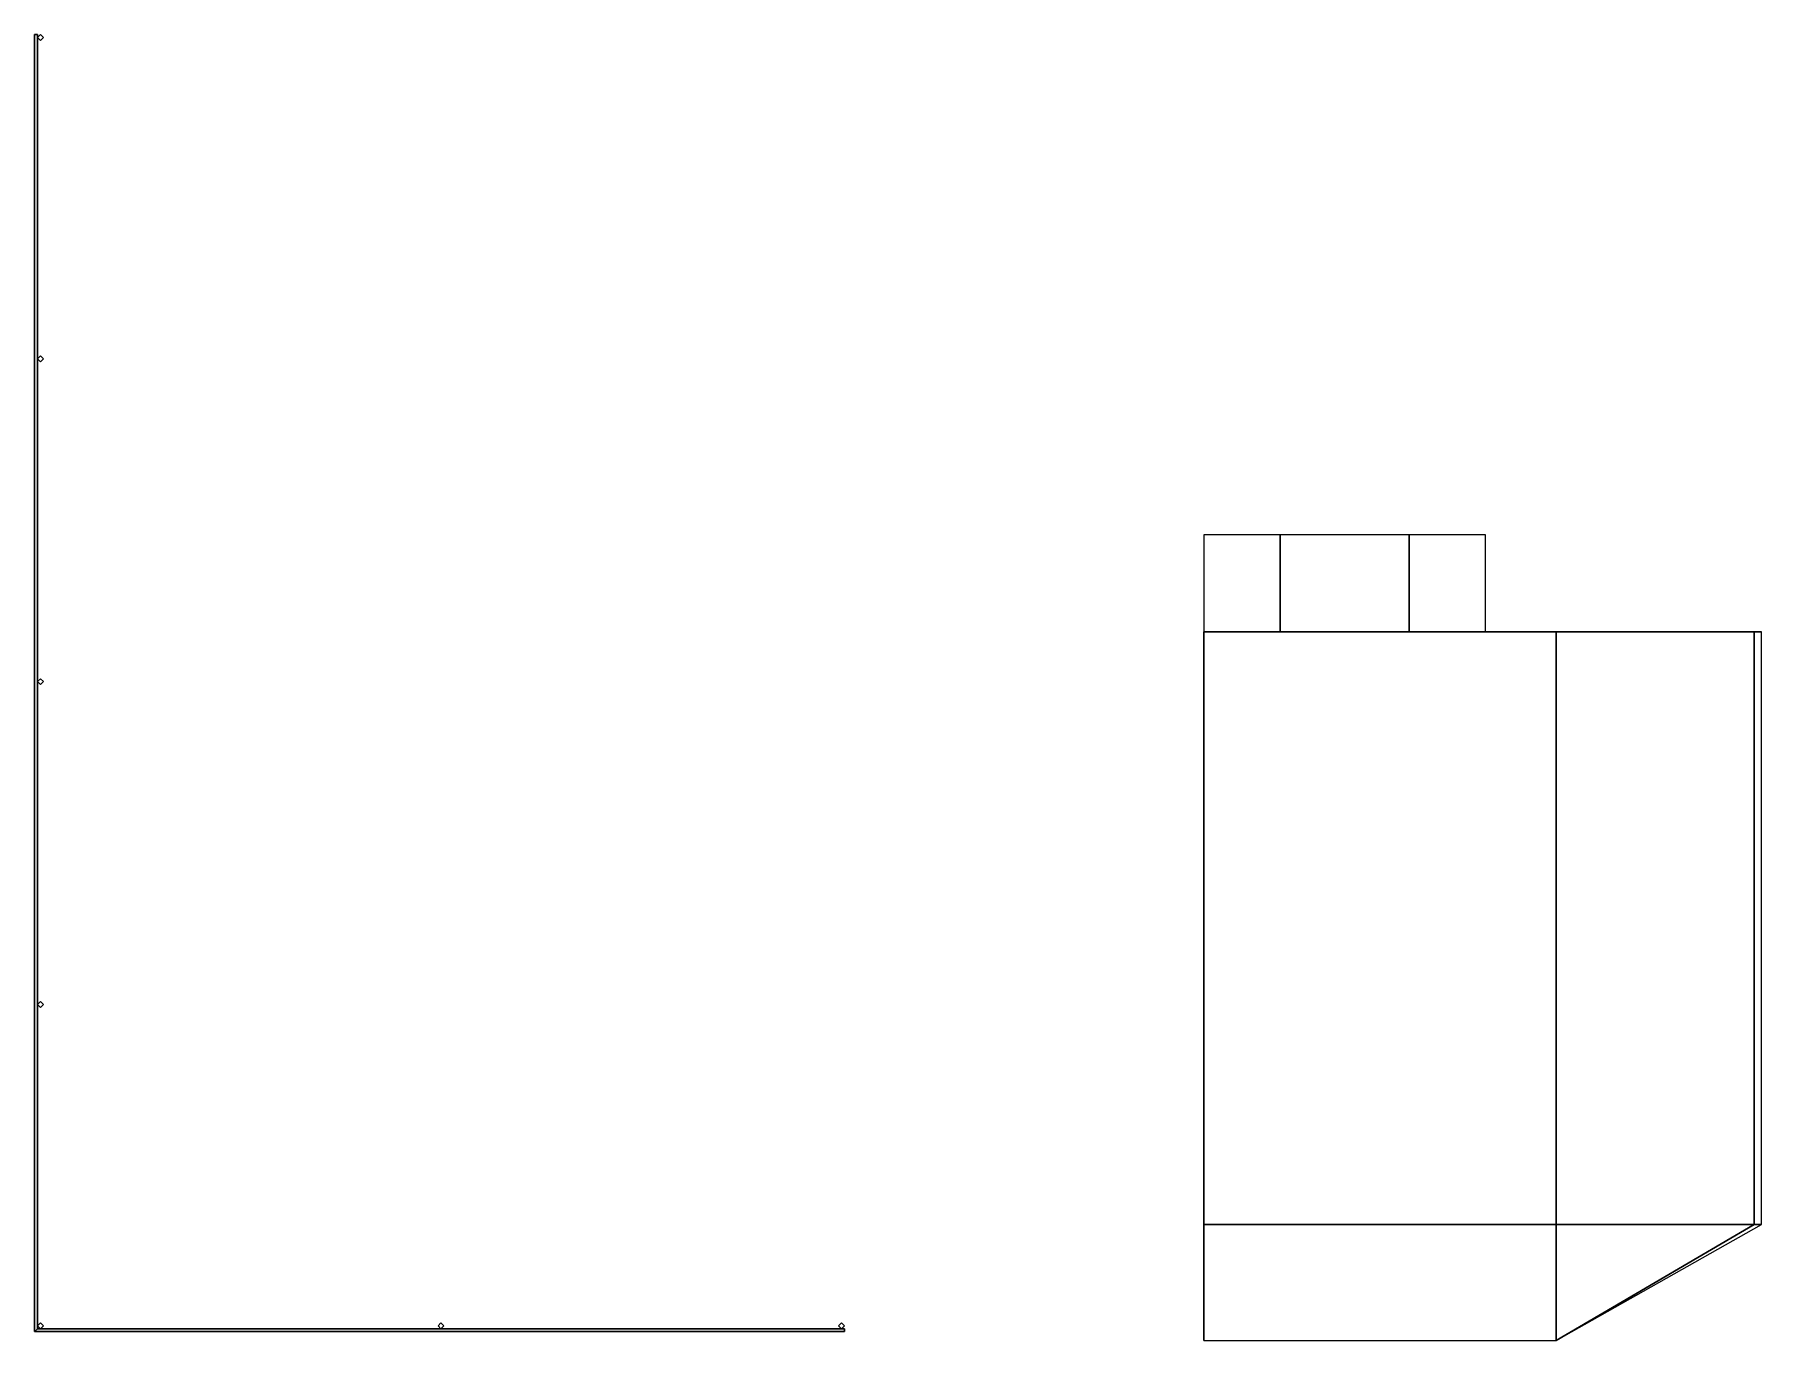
# Model space of a CAD drawing. Extents: x -6.8 to 5, y -4.5 to 4.4.
import ezdxf

# ---------------------------------------------------------------- set-up
doc = ezdxf.new("R2010")
doc.units = 0
doc.layers.add('BARRACKS_TENT', color=3, linetype='CONTINUOUS')

msp = doc.modelspace()

# ---------------------------------------------------------------- linework, layer by layer
at = {"layer": 'BARRACKS_TENT'}
for points in [[(-6.77, 4.41, 0.82), (-6.77, -4.43, 0.82), (-6.77, -4.43, 0.93), (-6.77, 4.41, 0.93)], [(-6.77, 4.41, 0.93), (-6.77, -4.43, 0.93), (-6.75, -4.41, 0.93), (-6.75, 4.41, 0.93)], [(-6.75, 4.41, 0.93), (-6.75, 4.41, 0.82), (-6.77, 4.41, 0.82), (-6.77, 4.41, 0.93)], [(-6.77, 4.41, 0.27), (-6.77, -4.43, 0.27), (-6.77, -4.43, 0.38), (-6.77, 4.41, 0.38)], [(-6.75, 4.41, 0.38), (-6.75, 4.41, 0.27), (-6.77, 4.41, 0.27), (-6.77, 4.41, 0.38)], [(-6.77, 4.41, 0.38), (-6.77, -4.43, 0.38), (-6.75, -4.41, 0.38), (-6.75, 4.41, 0.38)], [(-6.73, 4.41), (-6.75, 4.39), (-6.75, 4.39, 1), (-6.73, 4.41, 1)], [(-6.73, 4.41, 1), (-6.75, 4.39, 1), (-6.73, 4.37, 1), (-6.71, 4.39, 1)], [(-6.75, -4.41, 0.93), (-6.75, -4.41, 0.82), (-6.75, 4.41, 0.82), (-6.75, 4.41, 0.93)], [(-6.75, -4.41, 0.38), (-6.75, -4.41, 0.27), (-6.75, 4.41, 0.27), (-6.75, 4.41, 0.38)], [(-6.75, 4.39), (-6.73, 4.37), (-6.73, 4.37, 1), (-6.75, 4.39, 1)], [(-6.71, 4.39), (-6.73, 4.41), (-6.73, 4.41, 1), (-6.71, 4.39, 1)], [(-6.73, 4.37), (-6.71, 4.39), (-6.71, 4.39, 1), (-6.73, 4.37, 1)], [(-6.73, 2.22), (-6.75, 2.2), (-6.75, 2.2, 1), (-6.73, 2.22, 1)], [(-6.73, 2.22, 1), (-6.75, 2.2, 1), (-6.73, 2.18, 1), (-6.71, 2.2, 1)], [(-6.75, 2.2), (-6.73, 2.18), (-6.73, 2.18, 1), (-6.75, 2.2, 1)], [(-6.71, 2.2), (-6.73, 2.22), (-6.73, 2.22, 1), (-6.71, 2.2, 1)], [(-6.73, 2.18), (-6.71, 2.2), (-6.71, 2.2, 1), (-6.73, 2.18, 1)], [(1.72, 0.34, 2), (1.72, 1, 1.9), (1.2, 1), (1.2, 0.34)], [(2.6, 0.34, 2), (2.6, 1, 1.9), (1.72, 1, 1.9), (1.72, 0.34, 2)], [(2.6, 1, 1.9), (2.6, 0.34, 2), (3.12, 0.34), (3.12, 1)], [(3.6, -3.7, 2.63), (3.6, 0.34, 2.63), (1.2, 0.34, 2.74), (1.2, -3.7, 2.74)], [(1.2, -3.7, 1.74), (1.2, 0.34, 1.74), (1.2, 0.34), (1.2, -3.7)], [(3.6, 0.34, 2.63), (2.6, 0.34, 2), (1.72, 0.34, 2), (1.2, 0.34, 2.74)], [(1.72, 0.34, 2), (1.2, 0.34), (1.2, 0.34), (1.2, 0.34, 1.74)], [(1.72, 0.34, 2), (1.2, 0.34, 1.74), (1.2, 0.34, 1.74), (1.2, 0.34, 2.74)], [(4.95, 0.34, 0.5), (3.12, 0.34), (3.12, 0.34), (2.6, 0.34, 2)], [(3.6, 0.34, 2.63), (4.95, 0.34, 0.5), (4.95, 0.34, 0.5), (2.6, 0.34, 2)], [(5, 0.34), (3.12, 0.34), (3.12, 0.34), (4.95, 0.34, 0.5)], [(4.95, -3.7, 0.5), (4.95, 0.34, 0.5), (3.6, 0.34, 2.63), (3.6, -3.7, 2.63)], [(5, -3.7), (5, 0.34), (4.95, 0.34, 0.5), (4.95, -3.7, 0.5)], [(-6.73, 0.02), (-6.75, 0), (-6.75, 0, 1), (-6.73, 0.02, 1)], [(-6.73, 0.02, 1), (-6.75, 0, 1), (-6.73, -0.02, 1), (-6.71, 0, 1)], [(-6.75, 0), (-6.73, -0.02), (-6.73, -0.02, 1), (-6.75, 0, 1)], [(-6.71, 0), (-6.73, 0.02), (-6.73, 0.02, 1), (-6.71, 0, 1)], [(-6.73, -0.02), (-6.71, 0), (-6.71, 0, 1), (-6.73, -0.02, 1)], [(-6.73, -2.18), (-6.75, -2.2), (-6.75, -2.2, 1), (-6.73, -2.18, 1)], [(-6.73, -2.18, 1), (-6.75, -2.2, 1), (-6.73, -2.22, 1), (-6.71, -2.2, 1)], [(-6.75, -2.2), (-6.73, -2.22), (-6.73, -2.22, 1), (-6.75, -2.2, 1)], [(-6.71, -2.2), (-6.73, -2.18), (-6.73, -2.18, 1), (-6.71, -2.2, 1)], [(-6.73, -2.22), (-6.71, -2.2), (-6.71, -2.2, 1), (-6.73, -2.22, 1)], [(3.6, -4.49), (3.6, -3.7, 2.63), (1.2, -3.7, 2.74), (1.2, -4.49)], [(1.2, -4.49), (1.2, -3.7, 2.74), (1.2, -3.7)], [(3.6, -4.49), (5, -3.7), (4.95, -3.7, 0.5), (3.6, -4.49)], [(3.6, -4.49), (4.95, -3.7, 0.5), (3.6, -3.7, 2.63), (3.6, -4.49)], [(-6.77, -4.43, 0.93), (-1.25, -4.43, 0.93), (-1.25, -4.41, 0.93), (-6.75, -4.41, 0.93)], [(-6.77, -4.43, 0.38), (-1.25, -4.43, 0.38), (-1.25, -4.41, 0.38), (-6.75, -4.41, 0.38)], [(-6.77, -4.43, 0.82), (-1.25, -4.43, 0.82), (-1.25, -4.43, 0.93), (-6.77, -4.43, 0.93)], [(-6.77, -4.43, 0.27), (-1.25, -4.43, 0.27), (-1.25, -4.43, 0.38), (-6.77, -4.43, 0.38)], [(-6.73, -4.37), (-6.75, -4.39), (-6.75, -4.39, 1), (-6.73, -4.37, 1)], [(-6.73, -4.37, 1), (-6.75, -4.39, 1), (-6.73, -4.41, 1), (-6.71, -4.39, 1)], [(-6.75, -4.39), (-6.73, -4.41), (-6.73, -4.41, 1), (-6.75, -4.39, 1)], [(-1.25, -4.41, 0.93), (-1.25, -4.41, 0.82), (-6.75, -4.41, 0.82), (-6.75, -4.41, 0.93)], [(-1.25, -4.41, 0.38), (-1.25, -4.41, 0.27), (-6.75, -4.41, 0.27), (-6.75, -4.41, 0.38)], [(-6.71, -4.39), (-6.73, -4.37), (-6.73, -4.37, 1), (-6.71, -4.39, 1)], [(-6.73, -4.41), (-6.71, -4.39), (-6.71, -4.39, 1), (-6.73, -4.41, 1)], [(-4, -4.37), (-4.02, -4.39), (-4.02, -4.39, 1), (-4, -4.37, 1)], [(-4, -4.37, 1), (-4.02, -4.39, 1), (-4, -4.41, 1), (-3.98, -4.39, 1)], [(-4.02, -4.39), (-4, -4.41), (-4, -4.41, 1), (-4.02, -4.39, 1)], [(-3.98, -4.39), (-4, -4.37), (-4, -4.37, 1), (-3.98, -4.39, 1)], [(-4, -4.41), (-3.98, -4.39), (-3.98, -4.39, 1), (-4, -4.41, 1)], [(-1.27, -4.37), (-1.29, -4.39), (-1.29, -4.39, 1), (-1.27, -4.37, 1)], [(-1.27, -4.37, 1), (-1.29, -4.39, 1), (-1.27, -4.41, 1), (-1.25, -4.39, 1)], [(-1.29, -4.39), (-1.27, -4.41), (-1.27, -4.41, 1), (-1.29, -4.39, 1)], [(-1.25, -4.39), (-1.27, -4.37), (-1.27, -4.37, 1), (-1.25, -4.39, 1)], [(-1.27, -4.41), (-1.25, -4.39), (-1.25, -4.39, 1), (-1.27, -4.41, 1)], [(-1.25, -4.43, 0.93), (-1.25, -4.43, 0.82), (-1.25, -4.41, 0.82), (-1.25, -4.41, 0.93)], [(-1.25, -4.43, 0.38), (-1.25, -4.43, 0.27), (-1.25, -4.41, 0.27), (-1.25, -4.41, 0.38)]]:
    msp.add_3dface(points, dxfattribs=at)

doc.saveas('drawing.dxf')
